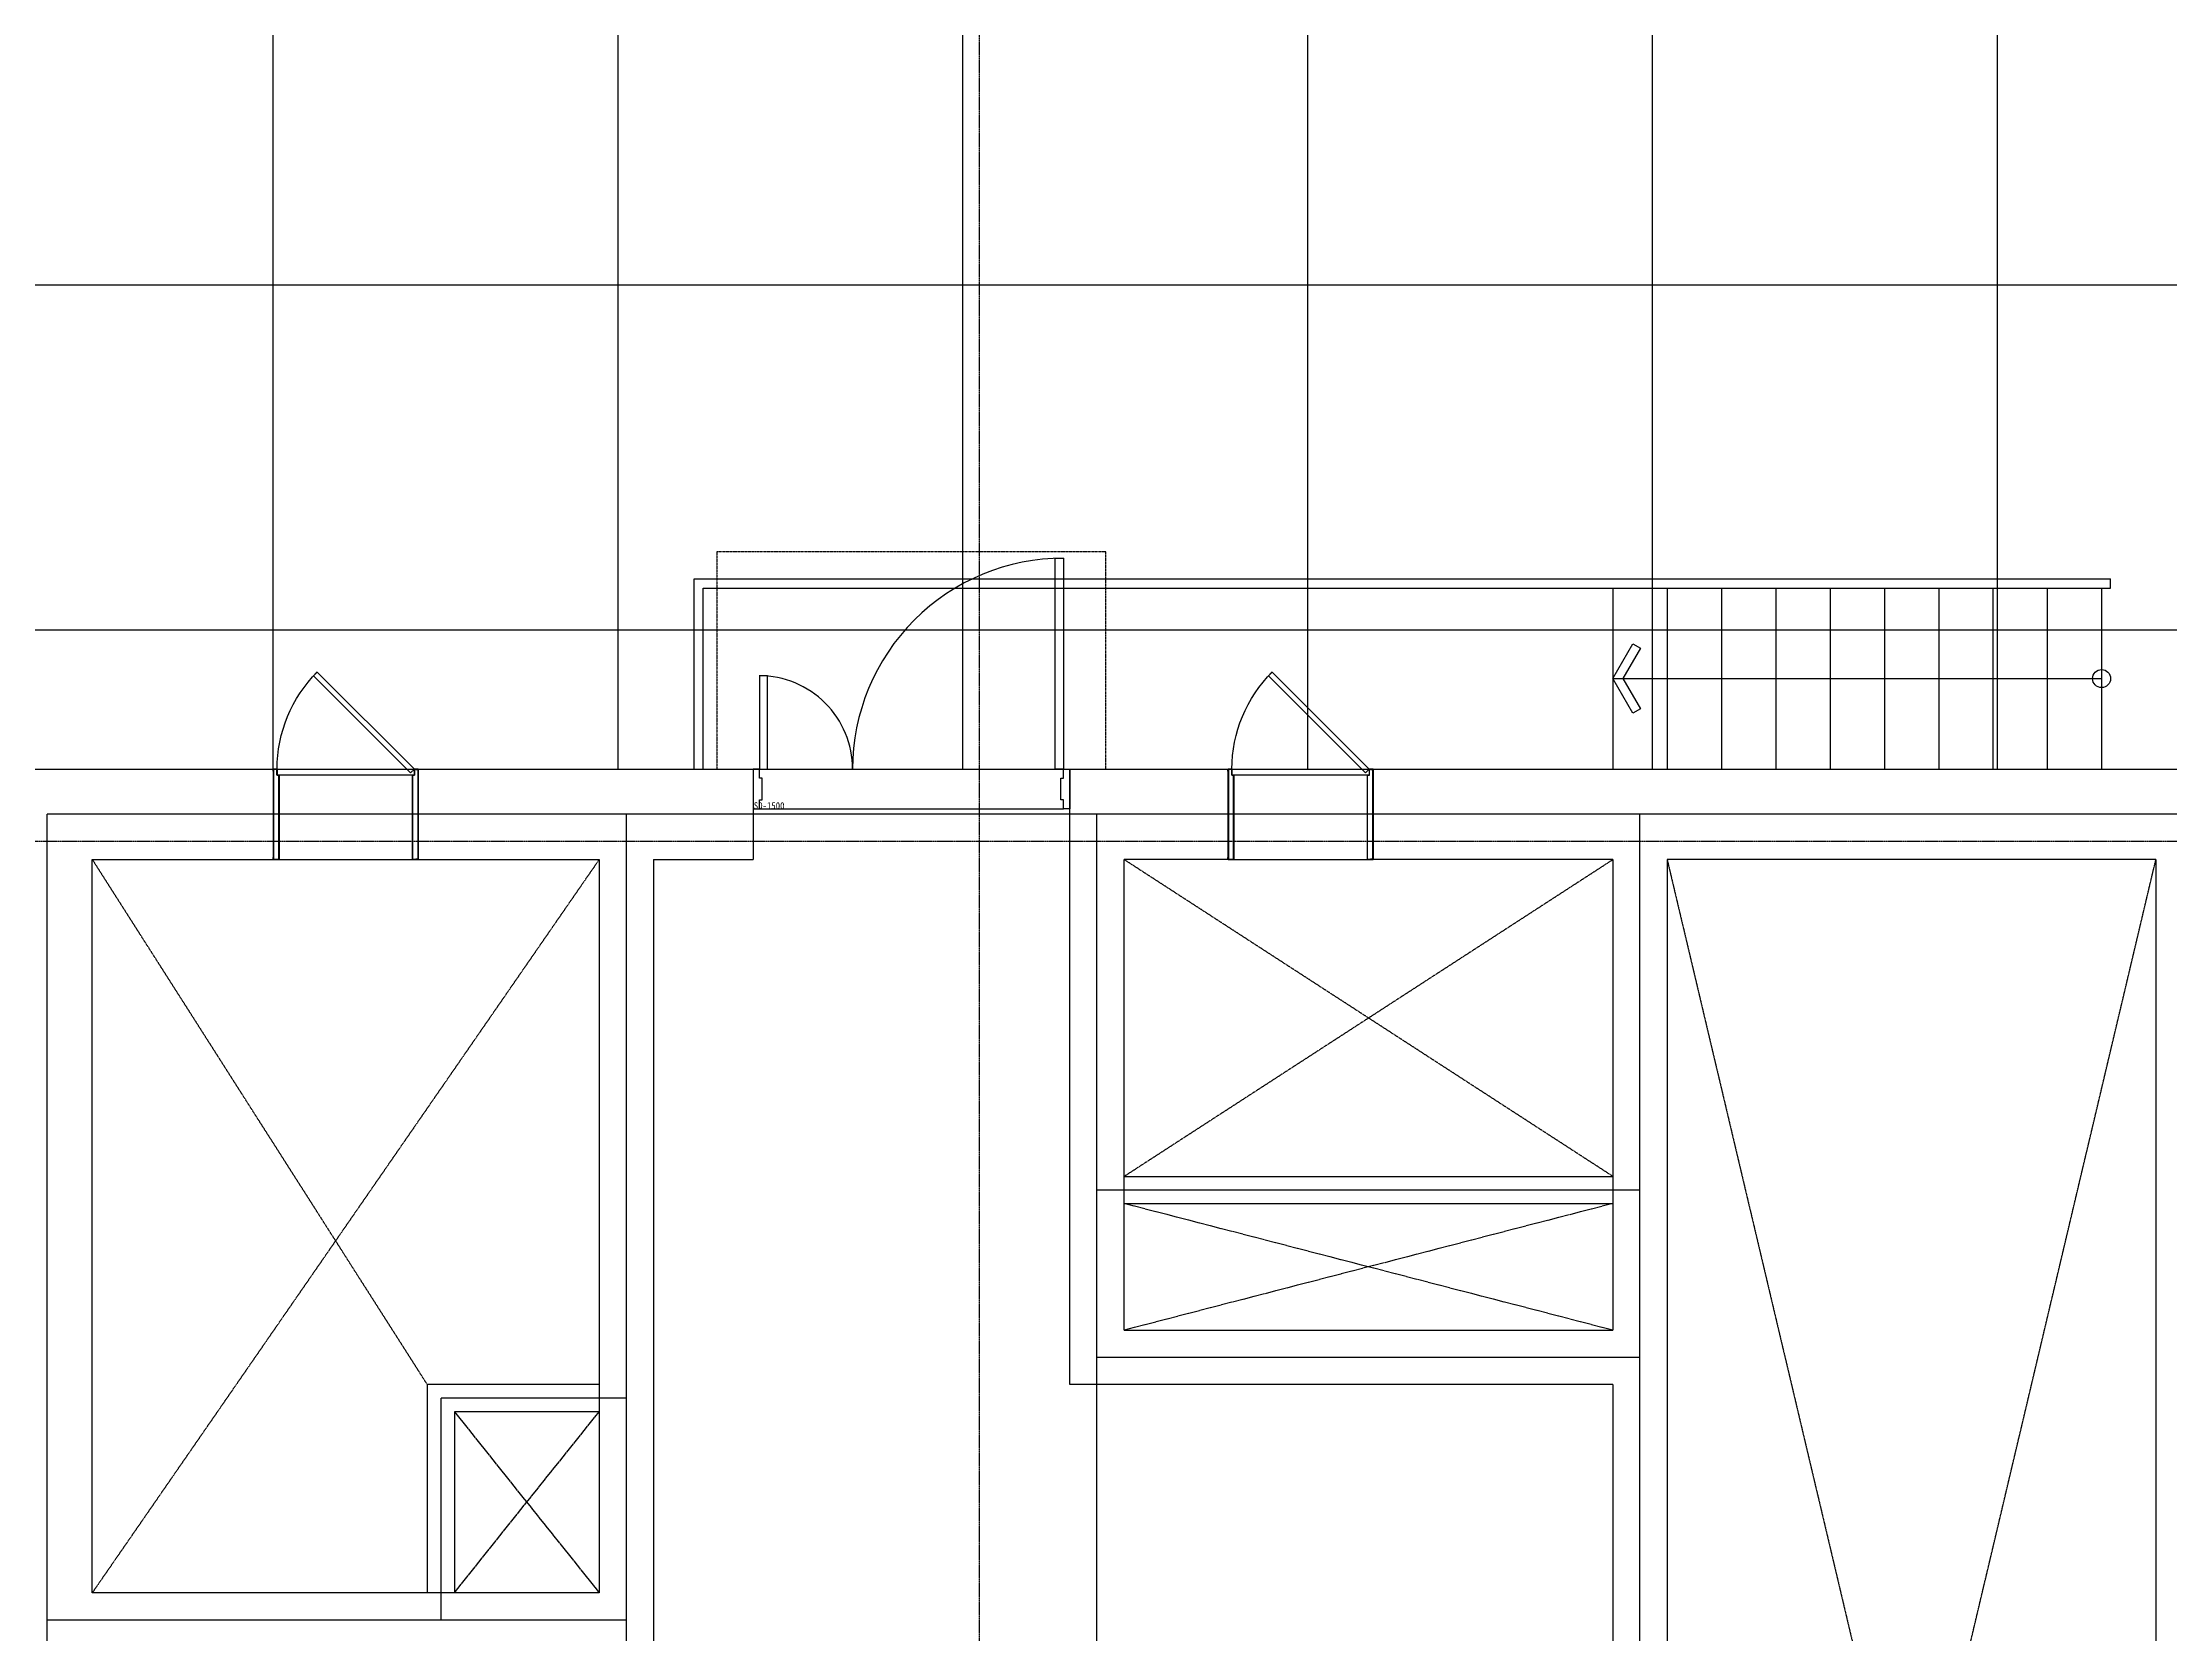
# Model space of a CAD drawing. Header units: millimetres. Extents: x -179076 to 119312, y -18667 to 180141.
# Drawn here: x -81488 to -69738, y 148416 to 157204 of the extents above; entities that cross this region are included whole.
import ezdxf
from ezdxf.enums import TextEntityAlignment as Align

# ---------------------------------------------------------------- set-up
doc = ezdxf.new("R2010")
doc.units = ezdxf.units.MM
for name, pattern in [('X-CORE_PH$0$CEN', [62, 60, -1, 0, -1]), ('X-CORE_PH$0$CENTER2', [1.125, 0.75, -0.125, 0.125, -0.125]), ('X-CORE_PH$0$DASHED', [3, 2, -1]), ('X-CORE_PH$0$HID', [1.5, 1, -0.5]), ('X-GRID_5~ROOF$0$CENTER2', [1.125, 0.75, -0.125, 0.125, -0.125])]:
    doc.linetypes.add(name, pattern=pattern)
doc.layers.get('Defpoints').update_dxf_attribs({"color": 151, "lineweight": 9})
for name, color, linetype in [('X-CORE_PH$0$A-CEN2', 8, 'X-CORE_PH$0$CENTER2'), ('X-CORE_PH$0$A-CON', 2, 'Continuous'), ('X-CORE_PH$0$A-DOOR', 4, 'Continuous'), ('X-CORE_PH$0$A-ELE4', 8, 'Continuous'), ('X-CORE_PH$0$A-HID1', 7, 'X-CORE_PH$0$HID'), ('X-CORE_PH$0$A-HR', 6, 'Continuous'), ('X-CORE_PH$0$A-OPEN1', 1, 'X-CORE_PH$0$CEN'), ('X-CORE_PH$0$A-OPEN2', 9, 'X-CORE_PH$0$DASHED'), ('X-CORE_PH$0$A-STR', 4, 'Continuous'), ('X-CORE_PH$0$A-SYM', 7, 'Continuous'), ('X-CORE_PH$0$A-WALD', 7, 'Continuous'), ('X-CORE_PH$0$X-CORE-HOTEL-1F$0$A-DOOR', 4, 'Continuous'), ('X-CORE_PH$0$X-CORE-HOTEL-1F$0$A-DOORF', 9, 'Continuous'), ('X-EXT_PH$0$A-254', 254, 'Continuous'), ('X-EXT_PH$0$A-ELE1', 2, 'Continuous'), ('X-EXT_PH$0$A-PAT', 251, 'Continuous'), ('X-GRID_5~ROOF$0$A-CEN1', 1, 'X-GRID_5~ROOF$0$CENTER2')]:
    doc.layers.add(name, color=color, linetype=linetype)
doc.styles.add('X-CORE_PH$0$X-CORE-HOTEL-1F$0$X-PLAN$0$Standard', font='')
doc.styles.get('X-CORE_PH$0$X-CORE-HOTEL-1F$0$X-PLAN$0$Standard').set_extended_font_data('DotumChe')

# ---------------------------------------------------------------- blocks, each defined once
blk = doc.blocks.new('*U318')
at = {"layer": 'X-CORE_PH$0$A-DOOR', "color": 8}
for p, q in [((1067, 0), (30, 0)), ((45, -45), (1052, -45)), ((1052, -684), (45, -684))]:
    blk.add_line(p, q, dxfattribs=at)
at = {"layer": 'X-CORE_PH$0$A-DOOR'}
for points in [[(763, 733), (30, 0), (58, -28), (792, 705)], [(2, -15), (2, -15), (2, -15), (0, -15), (0, 0), (30, 0), (30, -45), (45, -45), (45, -684), (0, -684), (0, -669), (2, -669), (2, -669), (2, -669), (2, -682), (43, -682), (43, -47), (28, -47), (28, -2), (2, -2)], [(1095, -15), (1095, -15), (1095, -15), (1097, -15), (1097, 0), (1067, 0), (1067, -45), (1052, -45), (1052, -684), (1097, -684), (1097, -669), (1095, -669), (1095, -669), (1095, -669), (1095, -682), (1054, -682), (1054, -47), (1069, -47), (1069, -2), (1095, -2)]]:
    blk.add_lwpolyline(points, close=True, dxfattribs=at)
at = {"layer": 'X-CORE_PH$0$A-DOOR', "color": 8}
for points in [[(20, -682), (2, -682), (2, -2), (20, -2), (20, -3), (3, -3), (3, -680), (20, -680)], [(1077, -682), (1095, -682), (1095, -2), (1077, -2), (1077, -3), (1094, -3), (1094, -680), (1077, -680)]]:
    blk.add_lwpolyline(points, close=True, dxfattribs=at)
blk.add_arc((30, 0), 1037, 0, 45, dxfattribs=at)
blk = doc.blocks.new('X-CORE_PH$0$X-CORE_6~19F$0$A$C4f581239')
at = {"layer": 'X-CORE_PH$0$A-ELE4'}
for p, q in [((35, 350), (1715, 350)), ((35, 130), (1715, 130))]:
    blk.add_line(p, q, dxfattribs=at)
at = {"layer": 'X-CORE_PH$0$X-CORE-HOTEL-1F$0$A-DOOR'}
for points in [[(1715, 350), (1670, 350), (1670, 1515), (1715, 1515)], [(35, 350), (80, 350), (80, 865), (35, 865)], [(0, 130), (35, 130), (35, 180), (50, 180), (50, 300), (35, 300), (35, 350), (0, 350)], [(1750, 130), (1715, 130), (1715, 180), (1700, 180), (1700, 300), (1715, 300), (1715, 350), (1750, 350)]]:
    blk.add_lwpolyline(points, close=True, dxfattribs=at)
at = {"layer": 'X-CORE_PH$0$X-CORE-HOTEL-1F$0$A-DOORF'}
for centre, radius, start, end in [((1715, 350), 1165, 89.99, 180.0004), ((35, 350), 515, 359.9988, 90.01)]:
    blk.add_arc(centre, radius, start, end, dxfattribs=at)
at = {"layer": 'Defpoints', "linetype": 'Continuous', "style": 'X-CORE_PH$0$X-CORE-HOTEL-1F$0$X-PLAN$0$Standard', "text_generation_flag": 6}
blk.add_text('SD-1500', height=37.5, rotation=179.9897, dxfattribs=at).set_placement((89, 148), align=Align.MIDDLE)

msp = doc.modelspace()

# ---------------------------------------------------------------- hatches: boundary and pattern name
at = {"layer": 'X-EXT_PH$0$A-254'}
h = msp.add_hatch(color=256, dxfattribs=at)
h.dxf.hatch_style = 1
edge = h.paths.add_edge_path(flags=16)
edge.add_arc((-150113.3, 146990.8), 116300, 0, 7.249805)
edge.add_arc((-40000.7, 160998.5), 5300, 7.24981, 83.51554)
edge.add_arc((-62813.3, -39709.2), 207300, 83.515545, 96.484455)
edge.add_arc((-85625.9, 160998.5), 5300, 96.48446, 172.75019)
edge.add_arc((24486.7, 146990.8), 116300, 172.750195, 180)
edge.add_arc((24486.7, 146990.8), 116300, 180, 187.249805)
edge.add_arc((-85625.9, 132983.1), 5300, 187.24981, 263.51554)
edge.add_arc((-62813.3, 333690.8), 207300, 263.515545, 276.484455)
edge.add_arc((-40000.7, 132983.1), 5300, 276.48446, 352.75019)
edge.add_arc((-150113.3, 146990.8), 116300, 352.750195, 360)
edge = h.paths.add_edge_path()
edge.add_arc((-150113.3, 146990.8), 116800, 0, 7.249805)
edge.add_arc((-40000.7, 160998.5), 5800, 7.24981, 83.51554)
edge.add_arc((-62813.3, -39709.2), 207800, 83.515545, 96.484455)
edge.add_arc((-85625.9, 160998.5), 5800, 96.48446, 172.75019)
edge.add_arc((24486.7, 146990.8), 116800, 172.750195, 180)
edge.add_arc((24486.7, 146990.8), 116800, 180, 187.249805)
edge.add_arc((-85625.9, 132983.1), 5800, 187.24981, 263.51554)
edge.add_arc((-62813.3, 333690.8), 207800, 263.515545, 276.484455)
edge.add_arc((-40000.7, 132983.1), 5800, 276.48446, 352.75019)
edge.add_arc((-150113.3, 146990.8), 116800, 352.750195, 360)
at = {"layer": 'X-EXT_PH$0$A-PAT'}
h = msp.add_hatch(dxfattribs=at)
h.set_pattern_fill('NET', color=256, scale=600)
h.set_pattern_definition([(0, (-165939.6, 60614), (0, 1905), []), (90, (-165939.6, 60614), (-1905, 1e-13), [])])
h.paths.add_polyline_path([(-81613.3, 153190.8), (-42913.3, 153190.8), (-42913.3, 140790.8), (-81613.3, 140790.8)], flags=16)
h.paths.add_polyline_path([(-42863.3, 145590.8), (-42763.3, 140790.8), (-42713.3, 140790.8)], flags=16)
edge = h.paths.add_edge_path()
edge.add_arc((-40000.7, 160998.5), 5300, 7.24981, 83.51554)
edge.add_arc((-62813.3, -39709.2), 207300, 83.515545, 96.484455)
edge.add_arc((-85625.9, 160998.5), 5300, 96.48446, 172.75019)
edge.add_arc((24486.7, 146990.8), 116300, 172.750195, 187.249805)
edge.add_arc((-85625.9, 132983.1), 5300, 187.24981, 263.51554)
edge.add_arc((-62813.3, 333690.8), 207300, 263.515545, 276.484455)
edge.add_arc((-40000.7, 132983.1), 5300, 276.48446, 352.75019)
edge.add_arc((-150113.3, 146990.8), 116300, 352.750195, 367.249805)

# ---------------------------------------------------------------- linework, layer by layer
at = {"layer": 'X-CORE_PH$0$A-CEN2'}
for p, q in [((-46963.3, 152940.8), (-81463.3, 152940.8)), ((-81463.3, 141040.8), (-81463.3, 152940.8)), ((-78263.3, 152940.8), (-78263.3, 141040.8)), ((-75663.3, 141040.8), (-75663.3, 152940.8)), ((-72663.3, 141040.8), (-72663.3, 152940.8)), ((-75663.3, 150865.8), (-72663.3, 150865.8)), ((-72663.3, 149940.8), (-75663.3, 149940.8)), ((-78263.3, 149715.8), (-79288.3, 149715.8)), ((-79288.3, 149715.8), (-79288.3, 148490.8)), ((-81463.3, 148490.8), (-78263.3, 148490.8))]:
    msp.add_line(p, q, dxfattribs=at)
at = {"layer": 'X-CORE_PH$0$A-CON', "ltscale": 10}
for p, q in [((-81713.3, 153190.8), (-80214.5, 153190.8)), ((-80214.5, 153190.8), (-80214.5, 152690.8)), ((-79412.2, 153190.8), (-77563.3, 153190.8)), ((-79412.2, 153190.8), (-79412.2, 152690.8)), ((-77563.3, 153190.8), (-77563.3, 152690.8)), ((-75813.3, 153190.8), (-74939.5, 153190.8)), ((-75813.3, 149790.8), (-75813.3, 153190.8)), ((-74939.5, 153190.8), (-74939.5, 152690.8)), ((-74137.2, 153190.8), (-59013.3, 153190.8)), ((-74137.2, 153190.8), (-74137.2, 152690.8)), ((-81213.3, 148640.8), (-81213.3, 152690.8)), ((-81213.3, 152690.8), (-80214.5, 152690.8)), ((-79412.2, 152690.8), (-78413.3, 152690.8)), ((-78413.3, 152690.8), (-78413.3, 148640.8)), ((-78113.3, 152690.8), (-78113.3, 144390.8)), ((-78113.3, 152690.8), (-77563.3, 152690.8)), ((-74939.5, 152690.8), (-75513.3, 152690.8)), ((-75513.3, 150090.8), (-75513.3, 152690.8)), ((-72813.3, 152690.8), (-74137.2, 152690.8)), ((-72813.3, 152690.8), (-72813.3, 150090.8)), ((-69813.3, 152690.8), (-72513.3, 152690.8)), ((-72513.3, 152690.8), (-72513.3, 141290.8)), ((-69813.3, 152690.8), (-69813.3, 141290.8)), ((-75513.3, 150090.8), (-72813.3, 150090.8)), ((-72813.3, 149790.8), (-75813.3, 149790.8)), ((-72813.3, 149790.8), (-72813.3, 144390.8)), ((-78413.3, 148640.8), (-81213.3, 148640.8))]:
    msp.add_line(p, q, dxfattribs=at)
at = {"layer": 'X-CORE_PH$0$A-HID1'}
msp.add_lwpolyline([(-75613.3, 153190.8), (-75613.3, 154390.8), (-77763.3, 154390.8), (-77763.3, 153190.8)], dxfattribs=at)
at = {"layer": 'X-CORE_PH$0$A-HR'}
for p, q in [((-77888.3, 154240.8), (-70063.3, 154240.8)), ((-77888.3, 153190.8), (-77888.3, 154240.8)), ((-77838.3, 154190.8), (-70063.3, 154190.8)), ((-77838.3, 153190.8), (-77838.3, 154190.8)), ((-70063.3, 154190.8), (-70063.3, 154240.8))]:
    msp.add_line(p, q, dxfattribs=at)
at = {"layer": 'X-CORE_PH$0$A-OPEN1'}
for p, q in [((-72813.3, 150090.8), (-75513.3, 150790.8)), ((-72813.3, 150790.8), (-75513.3, 150090.8))]:
    msp.add_line(p, q, dxfattribs=at)
for points in [[(-79213.3, 149640.8), (-78413.3, 148640.8)], [(-79213.3, 148640.8), (-78413.3, 149640.8)]]:
    msp.add_lwpolyline(points, dxfattribs=at)
at = {"layer": 'X-CORE_PH$0$A-OPEN2'}
for p, q in [((-78413.3, 152690.8), (-81213.3, 148640.8)), ((-81213.3, 152690.8), (-79363.3, 149790.8)), ((-75513.3, 150940.8), (-72813.3, 152690.8)), ((-72813.3, 150940.8), (-75513.3, 152690.8)), ((-72513.3, 152690.8), (-69813.3, 141290.8)), ((-72513.3, 141290.8), (-69813.3, 152690.8))]:
    msp.add_line(p, q, dxfattribs=at)
at = {"layer": 'X-CORE_PH$0$A-STR'}
for p, q in [((-72813.3, 154190.8), (-72813.3, 153190.8)), ((-72513.3, 154190.8), (-72513.3, 153190.8)), ((-72213.3, 154190.8), (-72213.3, 153190.8)), ((-71913.3, 154190.8), (-71913.3, 153190.8)), ((-71613.3, 154190.8), (-71613.3, 153190.8)), ((-71313.3, 154190.8), (-71313.3, 153190.8)), ((-71013.3, 154190.8), (-71013.3, 153190.8)), ((-70713.3, 154190.8), (-70713.3, 153190.8)), ((-70413.3, 154190.8), (-70413.3, 153190.8)), ((-70113.3, 154190.8), (-70113.3, 153190.8))]:
    msp.add_line(p, q, dxfattribs=at)
at = {"layer": 'X-CORE_PH$0$A-SYM'}
msp.add_line((-72813.3, 153690.8), (-70113.3, 153690.8), dxfattribs=at)
msp.add_lwpolyline([(-72702.5, 153882.8), (-72660.9, 153858.8), (-72757.9, 153690.8), (-72660.9, 153522.8), (-72702.5, 153498.8), (-72813.3, 153690.8)], close=True, dxfattribs=at)
msp.add_circle((-70113.3, 153690.8), 50, dxfattribs=at)
at = {"layer": 'X-CORE_PH$0$A-WALD'}
for p, q in [((-75513.3, 150940.8), (-72813.3, 150940.8)), ((-75513.3, 150790.8), (-72813.3, 150790.8)), ((-78413.3, 149790.8), (-79363.3, 149790.8)), ((-79363.3, 149790.8), (-79363.3, 148640.8)), ((-78413.3, 149640.8), (-79213.3, 149640.8)), ((-79213.3, 149640.8), (-79213.3, 148640.8))]:
    msp.add_line(p, q, dxfattribs=at)
at = {"layer": 'X-EXT_PH$0$A-ELE1'}
msp.add_lwpolyline([(-47313.3, 140790.8), (-81713.3, 140790.8), (-81713.3, 153190.8), (-47313.3, 153190.8), (-47313.3, 153190.8), (-42813.3, 153190.8), (-42813.3, 140790.8), (-47313.3, 140790.8)], dxfattribs=at)
at = {"layer": 'X-GRID_5~ROOF$0$A-CEN1', "ltscale": 10}
msp.add_line((-76313.3, 175040.8), (-76313.3, 119040.8), dxfattribs=at)
msp.add_lwpolyline([(-29513.3, 152790.8), (-99513.3, 152790.8)], dxfattribs=at)

# ---------------------------------------------------------------- block references
at = {"layer": 'X-CORE_PH$0$A-DOOR'}
msp.add_blockref('X-CORE_PH$0$X-CORE_6~19F$0$A$C4f581239', (-77563.3, 152840.8), dxfattribs=at)
at = {"layer": 'X-CORE_PH$0$A-DOOR', "xscale": -0.7313612297175551, "yscale": 0.7313612297175551, "zscale": 0.7313612297175551}
for p in [(-79412.2, 153190.8), (-74137.2, 153190.8)]:
    msp.add_blockref('*U318', p, dxfattribs=at)

doc.saveas('drawing.dxf')
